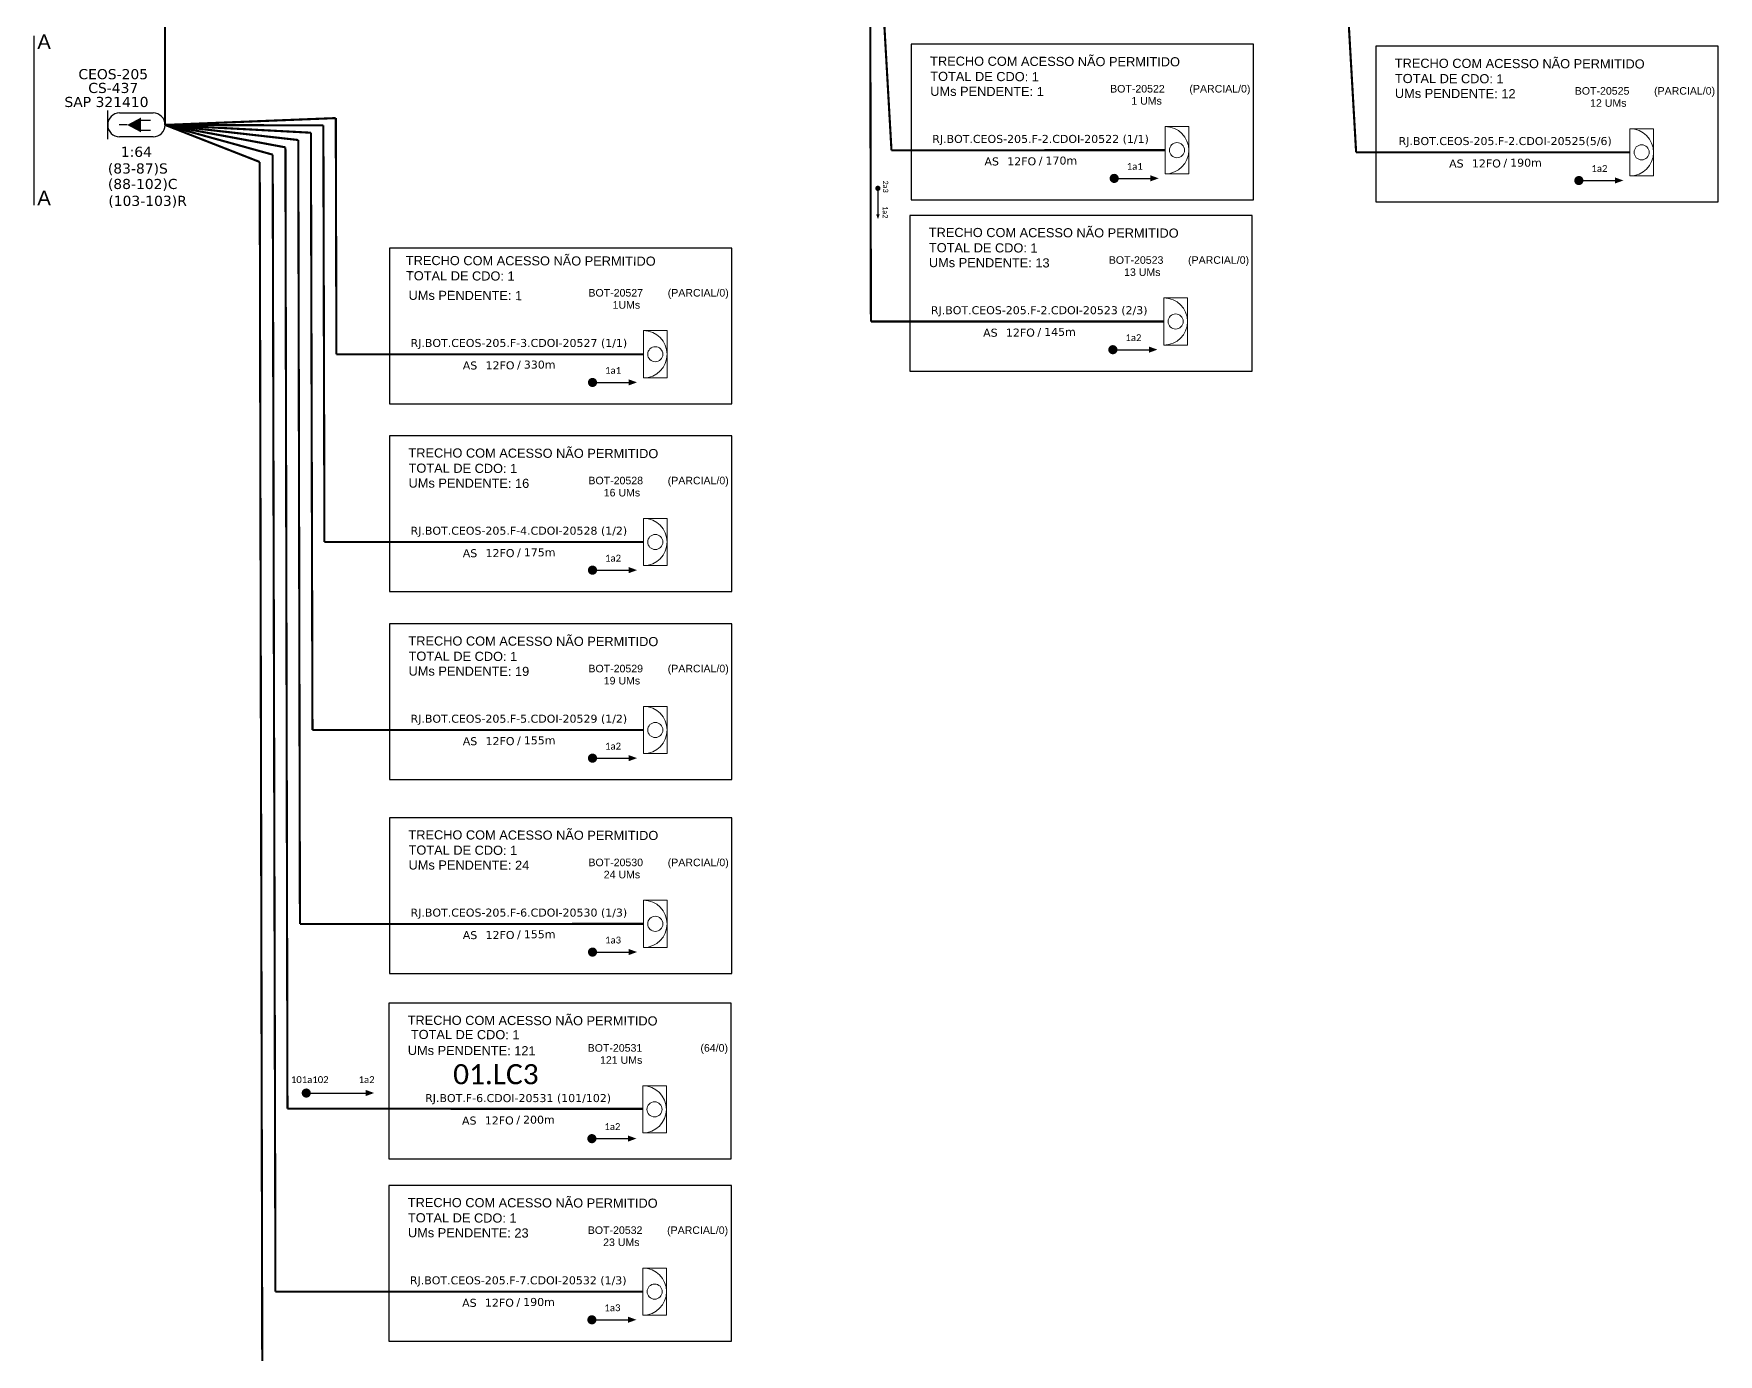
# Model space of a CAD drawing. Header units: millimetres. Extents: x 4089310 to 4461670, y -135350 to 284039.
# Drawn here: x 4294162 to 4461670, y 17401 to 148768 of the extents above; entities that cross this region are included whole.
import ezdxf
from ezdxf.enums import TextEntityAlignment as Align

# ---------------------------------------------------------------- set-up
doc = ezdxf.new("R2010")
doc.units = ezdxf.units.MM
for name, color, linetype, lineweight in [("20.0-LEGENDA DOS CDO'S", 1, 'Continuous', 0), ('20.1-CDO_INTERIOR', 1, 'Continuous', 0), ('40.1-ETIQUETAS', 1, 'Continuous', 20)]:
    doc.layers.add(name, color=color, linetype=linetype, lineweight=lineweight)
for name, color, linetype in [('20.4-CEOS', 1, 'Continuous'), ('CAP a instalar', 1, 'Continuous'), ('SETA', 7, 'Continuous')]:
    doc.layers.add(name, color=color, linetype=linetype)
doc.styles.add('ARIAL', font='arial.ttf')
doc.styles.add('siredit', font='verdana.ttf')
doc.styles.get("Standard").update_dxf_attribs({"font": 'arial.ttf'})
doc.linetypes.add('FENCELINE1', pattern='A,0.25,-0.1,[133,ltypeshp.shx,S=0.1,R=0,X=-0.1,Y=0],-0.1,1', length=1.45)

# ---------------------------------------------------------------- blocks, each defined once
blk = doc.blocks.new('ETIQUETA_RS5F')
at = {"layer": '40.1-ETIQUETAS', "color": 0, "style": 'siredit'}
blk.add_text('/', height=1.5, dxfattribs=at).set_placement((1.55, -1.95), align=Align.MIDDLE_RIGHT)
for tag, p in [('ETIQUETA_R_PRIMARIA', (1.18, 4.1)), ('ETIQUETA_R_SECUNDARIA', (1.18, 2.1)), ('F_ATIVAS/F_MORTAS', (1.11, -4.24))]:
    blk.add_attdef(tag, text='', height=1.5, dxfattribs=at).set_placement(p, align=Align.MIDDLE_CENTER)
for tag, p in [('TIPO_CABO', (-6.62, -2.12)), ('CAP_CABO', (0.37, -2.09))]:
    blk.add_attdef(tag, text='', height=1.5, dxfattribs=at).set_placement(p, align=Align.MIDDLE_RIGHT)
blk.add_attdef('METROS', text='', height=1.5, dxfattribs=at).set_placement((2.11, -1.95), align=Align.MIDDLE_LEFT)
for tag, p in [('FUSÃO_1', (0.82, -8.39)), ('FUSÃO_2', (0.82, -10.6)), ('FUSÃO_3', (0.82, -12.93)), ('FUSÃO_4', (0.82, -15.14)), ('FUSÃO_5', (0.82, -17.16))]:
    blk.add_attdef(tag, text='', height=1.5, dxfattribs=at).set_placement(p, align=Align.CENTER)
blk = doc.blocks.new('CDOI_INT')
at = {"layer": '20.1-CDO_INTERIOR', "color": 0, "lineweight": 18}
blk.add_lwpolyline([(4.25, -4.25), (4.25, 4.25), (0, 4.25), (0, -4.25)], close=True, dxfattribs=at)
blk.add_circle((2.12, 0), 1.36, dxfattribs=at)
blk.add_arc((0, 0), 4.25, 270, 90, dxfattribs=at)
at = {"layer": "20.0-LEGENDA DOS CDO'S", "color": 0, "style": 'ARIAL'}
for tag, p in [('CDO_N', (-0.08, 10.38)), ('SURVEY', (-0.08, 8.2)), ('SPLITER_1', (21.18, 10.38)), ('SPLITER_2', (21.19, 8.68)), ('SAP', (-0.08, 6.23)), ('1:XX', (5.94, -2.22)), ('UMS', (5.94, -4.24))]:
    blk.add_attdef(tag, p, '', height=1.36, dxfattribs=at)
blk.add_attdef('FIBRAS_UTILIZADAS', text='', height=1.36, dxfattribs=at).set_placement((15.34, 10.38), align=Align.CENTER)

msp = doc.modelspace()

# ---------------------------------------------------------------- linework, layer by layer
at = {"color": 5}
msp.add_line((4294162, 148545), (4294162, 131703), dxfattribs=at)
at = {"color": 3}
for points in [[(4381417, 132250), (4415467, 132250), (4415467, 147737), (4381417, 147737)], [(4381417, 132250), (4415467, 132250), (4415467, 147737), (4381417, 147737)], [(4427620, 132039), (4461670, 132039), (4461670, 147526), (4427620, 147526)], [(4427620, 132039), (4461670, 132039), (4461670, 147526), (4427620, 147526)], [(4381285, 115211), (4415334, 115211), (4415334, 130698), (4381285, 130698)], [(4381285, 115211), (4415334, 115211), (4415334, 130698), (4381285, 130698)], [(4329544, 111954), (4363593, 111954), (4363593, 127441), (4329544, 127441)], [(4329544, 111954), (4363593, 111954), (4363593, 127441), (4329544, 127441)], [(4329544, 93279), (4363593, 93279), (4363593, 108766), (4329544, 108766)], [(4329544, 93279), (4363593, 93279), (4363593, 108766), (4329544, 108766)], [(4329544, 74578), (4363593, 74578), (4363593, 90065), (4329544, 90065)], [(4329544, 74578), (4363593, 74578), (4363593, 90065), (4329544, 90065)], [(4329544, 55291), (4363593, 55291), (4363593, 70778), (4329544, 70778)], [(4329544, 55291), (4363593, 55291), (4363593, 70778), (4329544, 70778)], [(4329468, 36842), (4363517, 36842), (4363517, 52329), (4329468, 52329)], [(4329482, 18712), (4363531, 18712), (4363531, 34199), (4329482, 34199)], [(4329482, 18712), (4363531, 18712), (4363531, 34199), (4329482, 34199)]]:
    msp.add_lwpolyline(points, close=True, dxfattribs=at)
at = {"const_width": 455}
for points in [[(4401374, 134372, 1), (4401829, 134372, 1)], [(4401374, 134372, 1), (4401829, 134372, 1)], [(4447577, 134160, 1), (4448032, 134160, 1)], [(4447577, 134160, 1), (4448032, 134160, 1)], [(4401241, 117333, 1), (4401696, 117333, 1)], [(4401241, 117333, 1), (4401696, 117333, 1)], [(4349501, 114076, 1), (4349955, 114076, 1)], [(4349501, 114076, 1), (4349955, 114076, 1)], [(4349501, 95401, 1), (4349955, 95401, 1)], [(4349501, 95401, 1), (4349955, 95401, 1)], [(4349501, 76699, 1), (4349955, 76699, 1)], [(4349501, 76699, 1), (4349955, 76699, 1)], [(4349501, 57412, 1), (4349955, 57412, 1)], [(4321039, 43389, 1), (4321494, 43389, 1)], [(4321039, 43389, 1), (4321494, 43389, 1)], [(4349437, 38854, 1), (4349892, 38854, 1)], [(4349437, 38854, 1), (4349892, 38854, 1)], [(4349439, 20833, 1), (4349893, 20833, 1)], [(4349439, 20833, 1), (4349893, 20833, 1)]]:
    msp.add_lwpolyline(points, format="xyb", close=True, dxfattribs=at)
at = {"color": 7, "const_width": 260}
msp.add_lwpolyline([(4378100, 133514, 1), (4378102, 133254, 1)], format="xyb", close=True, dxfattribs=at)
at = {"layer": '20.4-CEOS'}
for p, q in [((4302706, 140878), (4306037, 140878)), ((4306037, 138504), (4302706, 138504))]:
    msp.add_line(p, q, dxfattribs=at)
for points in [[(4301519, 138259), (4301519, 141123)], [(4303452, 139691), (4302652, 139691)], [(4304766, 140162), (4305778, 140162)], [(4304766, 139174), (4305778, 139174)]]:
    msp.add_lwpolyline(points, dxfattribs=at)
msp.add_lwpolyline([(4303452, 139691, 0, 1466, 0), (4304827, 139691, 1466, 1466, 0)], format="xyseb", dxfattribs=at)
for centre, start, end in [((4302706, 139691), 90, 270), ((4306037, 139691), 270, 90)]:
    msp.add_arc(centre, 1187, start, end, dxfattribs=at)
at = {"layer": 'CAP a instalar', "ltscale": 5.3, "const_width": 212}
for points in [[(4307225, 139691), (4307225, 175007)], [(4307225, 139691), (4319193, 137461)], [(4319193, 137461), (4319395, 41831)], [(4319395, 41831), (4354722, 41821)]]:
    msp.add_lwpolyline(points, dxfattribs=at)
at = {"layer": 'CAP a instalar', "color": 8, "ltscale": 5.3, "const_width": 212}
for points in [[(4377300, 174960), (4379454, 137172)], [(4377300, 174960), (4377410, 120133)], [(4423471, 174949), (4425657, 136960)], [(4307225, 139691), (4324203, 140371)], [(4307225, 139691), (4322964, 139643)], [(4307225, 139691), (4321727, 138916)], [(4307225, 139691), (4320471, 138189)], [(4307225, 139691), (4317927, 136734)], [(4307225, 139691), (4316637, 136007)], [(4322964, 139643), (4323071, 98204)], [(4324201, 140371), (4324262, 116875)], [(4320471, 138189), (4320636, 60211)], [(4321727, 138916), (4321881, 79498)], [(4316637, 136007), (4316915, 4348)], [(4317927, 136734), (4318199, 23633)], [(4379454, 137172), (4406672, 137176)], [(4425657, 136960), (4452875, 136965)], [(4377410, 120133), (4406539, 120137)], [(4324262, 116875), (4354798, 116880)], [(4323071, 98204), (4354798, 98205)], [(4321881, 79498), (4354798, 79504)], [(4320636, 60211), (4354798, 60217)], [(4318199, 23633), (4354736, 23638)]]:
    msp.add_lwpolyline(points, dxfattribs=at)
at = {"layer": 'CAP a instalar', "linetype": 'FENCELINE1', "ltscale": 5.3, "const_width": 212}
msp.add_lwpolyline([(4319395, 41831), (4354722, 41821)], dxfattribs=at)
at = {"layer": 'SETA'}
for points in [[(4401602, 134372), (4405511, 134372)], [(4401602, 134372), (4405511, 134372)], [(4447804, 134160), (4451714, 134160)], [(4447804, 134160), (4451714, 134160)], [(4401469, 117333), (4405378, 117333)], [(4401469, 117333), (4405378, 117333)], [(4349728, 114076), (4353637, 114076)], [(4349728, 114076), (4353637, 114076)], [(4349728, 95401), (4353637, 95401)], [(4349728, 95401), (4353637, 95401)], [(4349728, 76699), (4353637, 76699)], [(4349728, 76699), (4353637, 76699)], [(4349728, 57412), (4353637, 57412)], [(4321267, 43389), (4327494, 43389)], [(4321267, 43389), (4327494, 43389)], [(4349664, 38854), (4353574, 38854)], [(4349664, 38854), (4353574, 38854)], [(4349666, 20833), (4353575, 20833)], [(4349666, 20833), (4353575, 20833)]]:
    msp.add_lwpolyline(points, dxfattribs=at)
at = {"layer": 'SETA', "color": 7}
msp.add_lwpolyline([(4378101, 133384), (4378109, 130548)], dxfattribs=at)
at = {"layer": 'SETA'}
for points in [[(4405197, 134681), (4406030, 134378), (4405197, 134075)], [(4405197, 134681), (4406030, 134378), (4405197, 134075)], [(4451400, 134469), (4452233, 134166), (4451400, 133863)], [(4451400, 134469), (4452233, 134166), (4451400, 133863)], [(4405064, 117642), (4405897, 117339), (4405064, 117036)], [(4405064, 117642), (4405897, 117339), (4405064, 117036)], [(4353324, 114385), (4354157, 114082), (4353324, 113778)], [(4353324, 114385), (4354157, 114082), (4353324, 113778)], [(4353324, 95710), (4354157, 95407), (4353324, 95104)], [(4353324, 95710), (4354157, 95407), (4353324, 95104)], [(4353324, 77008), (4354157, 76705), (4353324, 76402)], [(4353324, 77008), (4354157, 76705), (4353324, 76402)], [(4353324, 57721), (4354157, 57418), (4353324, 57115)], [(4327181, 43698), (4328014, 43395), (4327181, 43092)], [(4327181, 43698), (4328014, 43395), (4327181, 43092)], [(4353260, 39163), (4354093, 38860), (4353260, 38557)], [(4353260, 39163), (4354093, 38860), (4353260, 38557)], [(4353261, 21143), (4354094, 20839), (4353261, 20536)], [(4353261, 21143), (4354094, 20839), (4353261, 20536)]]:
    msp.add_solid(points, dxfattribs=at)
at = {"layer": 'SETA', "color": 7}
msp.add_solid([(4378282, 130797), (4378112, 130319), (4377935, 130794)], dxfattribs=at)

# ---------------------------------------------------------------- block references
at = {"layer": 'CAP a instalar', "color": 8, "linetype": 'FENCELINE1', "ltscale": 5.3}
ref = msp.add_blockref('CDOI_INT', (4406672, 137176), dxfattribs=dict(at, xscale=552.6617140090682, yscale=552.6617140090682, zscale=552.6617140090682))
ref.add_attrib('CDO_N', 'BOT-20522', dxfattribs={"layer": "20.0-LEGENDA DOS CDO'S", "color": 0, "height": 751.8, "style": 'ARIAL'}).set_placement((4406626, 142914), align=Align.RIGHT)
ref.add_attrib('FIBRAS_UTILIZADAS', '(PARCIAL/0)', dxfattribs={"layer": "20.0-LEGENDA DOS CDO'S", "color": 0, "height": 751.77, "style": 'ARIAL'}).set_placement((4415149, 142914), align=Align.RIGHT)
ref.add_attrib('SURVEY', '1 UMs ', dxfattribs={"layer": "20.0-LEGENDA DOS CDO'S", "color": 0, "height": 751.8, "style": 'ARIAL'}).set_placement((4406629, 141708), align=Align.RIGHT)
ref = msp.add_blockref('CDOI_INT', (4452875, 136965), dxfattribs=dict(at, xscale=552.6617140090682, yscale=552.6617140090682, zscale=552.6617140090682))
ref.add_attrib('CDO_N', 'BOT-20525', dxfattribs={"layer": "20.0-LEGENDA DOS CDO'S", "color": 0, "height": 751.8, "style": 'ARIAL'}).set_placement((4452829, 142702), align=Align.RIGHT)
ref.add_attrib('FIBRAS_UTILIZADAS', '(PARCIAL/0)', dxfattribs={"layer": "20.0-LEGENDA DOS CDO'S", "color": 0, "height": 751.77, "style": 'ARIAL'}).set_placement((4461352, 142702), align=Align.RIGHT)
ref.add_attrib('SURVEY', '12 UMs ', dxfattribs={"layer": "20.0-LEGENDA DOS CDO'S", "color": 0, "height": 751.8, "style": 'ARIAL'}).set_placement((4452832, 141497), align=Align.RIGHT)
ref = msp.add_blockref('ETIQUETA_RS5F', (4393649, 137183), dxfattribs=dict(at, xscale=530.3735344053503, yscale=530.3735344053503, zscale=530.3735344053503))
ref.add_attrib('ETIQUETA_R_SECUNDARIA', 'RJ.BOT.CEOS-205.F-2.CDOI-20522 (1/1)', dxfattribs={"layer": '40.1-ETIQUETAS', "color": 0, "height": 795.56, "style": 'siredit'}).set_placement((4394276, 138299), align=Align.MIDDLE_CENTER)
ref.add_attrib('TIPO_CABO', 'AS', dxfattribs={"layer": '40.1-ETIQUETAS', "color": 0, "height": 795.6, "style": 'siredit'}).set_placement((4390140, 136062), align=Align.MIDDLE_RIGHT)
ref.add_attrib('CAP_CABO', '12FO', dxfattribs={"layer": '40.1-ETIQUETAS', "color": 0, "height": 795.6, "style": 'siredit'}).set_placement((4393843, 136073), align=Align.MIDDLE_RIGHT)
ref.add_attrib('METROS', '170m ', dxfattribs={"layer": '40.1-ETIQUETAS', "color": 0, "height": 795.6, "style": 'siredit'}).set_placement((4394769, 136147), align=Align.MIDDLE_LEFT)
ref = msp.add_blockref('ETIQUETA_RS5F', (4439852, 136972), dxfattribs=dict(at, xscale=530.3735344053503, yscale=530.3735344053503, zscale=530.3735344053503))
ref.add_attrib('ETIQUETA_R_SECUNDARIA', 'RJ.BOT.CEOS-205.F-2.CDOI-20525(5/6)', dxfattribs={"layer": '40.1-ETIQUETAS', "color": 0, "height": 795.56, "style": 'siredit'}).set_placement((4440479, 138088), align=Align.MIDDLE_CENTER)
ref.add_attrib('TIPO_CABO', 'AS', dxfattribs={"layer": '40.1-ETIQUETAS', "color": 0, "height": 795.6, "style": 'siredit'}).set_placement((4436343, 135850), align=Align.MIDDLE_RIGHT)
ref.add_attrib('CAP_CABO', '12FO', dxfattribs={"layer": '40.1-ETIQUETAS', "color": 0, "height": 795.6, "style": 'siredit'}).set_placement((4440046, 135862), align=Align.MIDDLE_RIGHT)
ref.add_attrib('METROS', '190m ', dxfattribs={"layer": '40.1-ETIQUETAS', "color": 0, "height": 795.6, "style": 'siredit'}).set_placement((4440972, 135935), align=Align.MIDDLE_LEFT)
ref = msp.add_blockref('CDOI_INT', (4406539, 120137), dxfattribs=dict(at, xscale=552.6617140090682, yscale=552.6617140090682, zscale=552.6617140090682))
ref.add_attrib('CDO_N', 'BOT-20523', dxfattribs={"layer": "20.0-LEGENDA DOS CDO'S", "color": 0, "height": 751.8, "style": 'ARIAL'}).set_placement((4406493, 125875), align=Align.RIGHT)
ref.add_attrib('FIBRAS_UTILIZADAS', '(PARCIAL/0)', dxfattribs={"layer": "20.0-LEGENDA DOS CDO'S", "color": 0, "height": 751.77, "style": 'ARIAL'}).set_placement((4415016, 125875), align=Align.RIGHT)
ref.add_attrib('SURVEY', '13 UMs ', dxfattribs={"layer": "20.0-LEGENDA DOS CDO'S", "color": 0, "height": 751.8, "style": 'ARIAL'}).set_placement((4406496, 124669), align=Align.RIGHT)
ref = msp.add_blockref('CDOI_INT', (4354798, 116880), dxfattribs=dict(at, xscale=552.6617140090682, yscale=552.6617140090682, zscale=552.6617140090682))
ref.add_attrib('CDO_N', 'BOT-20527', dxfattribs={"layer": "20.0-LEGENDA DOS CDO'S", "color": 0, "height": 751.8, "style": 'ARIAL'}).set_placement((4354752, 122617), align=Align.RIGHT)
ref.add_attrib('FIBRAS_UTILIZADAS', '(PARCIAL/0)', dxfattribs={"layer": "20.0-LEGENDA DOS CDO'S", "color": 0, "height": 751.77, "style": 'ARIAL'}).set_placement((4363276, 122617), align=Align.RIGHT)
ref.add_attrib('SURVEY', '1UMs ', dxfattribs={"layer": "20.0-LEGENDA DOS CDO'S", "color": 0, "height": 751.8, "style": 'ARIAL'}).set_placement((4354755, 121412), align=Align.RIGHT)
ref = msp.add_blockref('ETIQUETA_RS5F', (4393516, 120144), dxfattribs=dict(at, xscale=530.3735344053503, yscale=530.3735344053503, zscale=530.3735344053503))
ref.add_attrib('ETIQUETA_R_SECUNDARIA', 'RJ.BOT.CEOS-205.F-2.CDOI-20523 (2/3)', dxfattribs={"layer": '40.1-ETIQUETAS', "color": 0, "height": 795.56, "style": 'siredit'}).set_placement((4394143, 121260), align=Align.MIDDLE_CENTER)
ref.add_attrib('TIPO_CABO', 'AS', dxfattribs={"layer": '40.1-ETIQUETAS', "color": 0, "height": 795.6, "style": 'siredit'}).set_placement((4390007, 119023), align=Align.MIDDLE_RIGHT)
ref.add_attrib('CAP_CABO', '12FO', dxfattribs={"layer": '40.1-ETIQUETAS', "color": 0, "height": 795.6, "style": 'siredit'}).set_placement((4393710, 119034), align=Align.MIDDLE_RIGHT)
ref.add_attrib('METROS', '145m ', dxfattribs={"layer": '40.1-ETIQUETAS', "color": 0, "height": 795.6, "style": 'siredit'}).set_placement((4394636, 119108), align=Align.MIDDLE_LEFT)
ref = msp.add_blockref('ETIQUETA_RS5F', (4341775, 116887), dxfattribs=dict(at, xscale=530.3735344053503, yscale=530.3735344053503, zscale=530.3735344053503))
ref.add_attrib('ETIQUETA_R_SECUNDARIA', 'RJ.BOT.CEOS-205.F-3.CDOI-20527 (1/1)', dxfattribs={"layer": '40.1-ETIQUETAS', "color": 0, "height": 795.56, "style": 'siredit'}).set_placement((4342403, 118003), align=Align.MIDDLE_CENTER)
ref.add_attrib('TIPO_CABO', 'AS', dxfattribs={"layer": '40.1-ETIQUETAS', "color": 0, "height": 795.6, "style": 'siredit'}).set_placement((4338267, 115765), align=Align.MIDDLE_RIGHT)
ref.add_attrib('CAP_CABO', '12FO', dxfattribs={"layer": '40.1-ETIQUETAS', "color": 0, "height": 795.6, "style": 'siredit'}).set_placement((4341970, 115777), align=Align.MIDDLE_RIGHT)
ref.add_attrib('METROS', '330m ', dxfattribs={"layer": '40.1-ETIQUETAS', "color": 0, "height": 795.6, "style": 'siredit'}).set_placement((4342896, 115851), align=Align.MIDDLE_LEFT)
ref = msp.add_blockref('CDOI_INT', (4354798, 98205), dxfattribs=dict(at, xscale=552.6617140090682, yscale=552.6617140090682, zscale=552.6617140090682))
ref.add_attrib('CDO_N', 'BOT-20528', dxfattribs={"layer": "20.0-LEGENDA DOS CDO'S", "color": 0, "height": 751.8, "style": 'ARIAL'}).set_placement((4354752, 103943), align=Align.RIGHT)
ref.add_attrib('FIBRAS_UTILIZADAS', '(PARCIAL/0)', dxfattribs={"layer": "20.0-LEGENDA DOS CDO'S", "color": 0, "height": 751.77, "style": 'ARIAL'}).set_placement((4363276, 103943), align=Align.RIGHT)
ref.add_attrib('SURVEY', '16 UMs ', dxfattribs={"layer": "20.0-LEGENDA DOS CDO'S", "color": 0, "height": 751.8, "style": 'ARIAL'}).set_placement((4354755, 102737), align=Align.RIGHT)
ref = msp.add_blockref('ETIQUETA_RS5F', (4341775, 98212), dxfattribs=dict(at, xscale=530.3735344053503, yscale=530.3735344053503, zscale=530.3735344053503))
ref.add_attrib('ETIQUETA_R_SECUNDARIA', 'RJ.BOT.CEOS-205.F-4.CDOI-20528 (1/2)', dxfattribs={"layer": '40.1-ETIQUETAS', "color": 0, "height": 795.56, "style": 'siredit'}).set_placement((4342403, 99328), align=Align.MIDDLE_CENTER)
ref.add_attrib('TIPO_CABO', 'AS', dxfattribs={"layer": '40.1-ETIQUETAS', "color": 0, "height": 795.6, "style": 'siredit'}).set_placement((4338267, 97090), align=Align.MIDDLE_RIGHT)
ref.add_attrib('CAP_CABO', '12FO', dxfattribs={"layer": '40.1-ETIQUETAS', "color": 0, "height": 795.6, "style": 'siredit'}).set_placement((4341970, 97102), align=Align.MIDDLE_RIGHT)
ref.add_attrib('METROS', '175m ', dxfattribs={"layer": '40.1-ETIQUETAS', "color": 0, "height": 795.6, "style": 'siredit'}).set_placement((4342896, 97176), align=Align.MIDDLE_LEFT)
ref = msp.add_blockref('CDOI_INT', (4354798, 79504), dxfattribs=dict(at, xscale=552.6617140090682, yscale=552.6617140090682, zscale=552.6617140090682))
ref.add_attrib('CDO_N', 'BOT-20529', dxfattribs={"layer": "20.0-LEGENDA DOS CDO'S", "color": 0, "height": 751.8, "style": 'ARIAL'}).set_placement((4354752, 85241), align=Align.RIGHT)
ref.add_attrib('FIBRAS_UTILIZADAS', '(PARCIAL/0)', dxfattribs={"layer": "20.0-LEGENDA DOS CDO'S", "color": 0, "height": 751.77, "style": 'ARIAL'}).set_placement((4363276, 85241), align=Align.RIGHT)
ref.add_attrib('SURVEY', '19 UMs ', dxfattribs={"layer": "20.0-LEGENDA DOS CDO'S", "color": 0, "height": 751.8, "style": 'ARIAL'}).set_placement((4354755, 84036), align=Align.RIGHT)
ref = msp.add_blockref('ETIQUETA_RS5F', (4341775, 79511), dxfattribs=dict(at, xscale=530.3735344053503, yscale=530.3735344053503, zscale=530.3735344053503))
ref.add_attrib('ETIQUETA_R_SECUNDARIA', 'RJ.BOT.CEOS-205.F-5.CDOI-20529 (1/2)', dxfattribs={"layer": '40.1-ETIQUETAS', "color": 0, "height": 795.56, "style": 'siredit'}).set_placement((4342403, 80627), align=Align.MIDDLE_CENTER)
ref.add_attrib('TIPO_CABO', 'AS', dxfattribs={"layer": '40.1-ETIQUETAS', "color": 0, "height": 795.6, "style": 'siredit'}).set_placement((4338267, 78389), align=Align.MIDDLE_RIGHT)
ref.add_attrib('CAP_CABO', '12FO', dxfattribs={"layer": '40.1-ETIQUETAS', "color": 0, "height": 795.6, "style": 'siredit'}).set_placement((4341970, 78401), align=Align.MIDDLE_RIGHT)
ref.add_attrib('METROS', '155m ', dxfattribs={"layer": '40.1-ETIQUETAS', "color": 0, "height": 795.6, "style": 'siredit'}).set_placement((4342896, 78474), align=Align.MIDDLE_LEFT)
ref = msp.add_blockref('CDOI_INT', (4354798, 60217), dxfattribs=dict(at, xscale=552.6617140090682, yscale=552.6617140090682, zscale=552.6617140090682))
ref.add_attrib('CDO_N', 'BOT-20530', dxfattribs={"layer": "20.0-LEGENDA DOS CDO'S", "color": 0, "height": 751.8, "style": 'ARIAL'}).set_placement((4354752, 65954), align=Align.RIGHT)
ref.add_attrib('FIBRAS_UTILIZADAS', '(PARCIAL/0)', dxfattribs={"layer": "20.0-LEGENDA DOS CDO'S", "color": 0, "height": 751.77, "style": 'ARIAL'}).set_placement((4363276, 65954), align=Align.RIGHT)
ref.add_attrib('SURVEY', '24 UMs ', dxfattribs={"layer": "20.0-LEGENDA DOS CDO'S", "color": 0, "height": 751.8, "style": 'ARIAL'}).set_placement((4354755, 64749), align=Align.RIGHT)
ref = msp.add_blockref('ETIQUETA_RS5F', (4341775, 60224), dxfattribs=dict(at, xscale=530.3735344053503, yscale=530.3735344053503, zscale=530.3735344053503))
ref.add_attrib('ETIQUETA_R_SECUNDARIA', 'RJ.BOT.CEOS-205.F-6.CDOI-20530 (1/3)', dxfattribs={"layer": '40.1-ETIQUETAS', "color": 0, "height": 795.56, "style": 'siredit'}).set_placement((4342403, 61340), align=Align.MIDDLE_CENTER)
ref.add_attrib('TIPO_CABO', 'AS', dxfattribs={"layer": '40.1-ETIQUETAS', "color": 0, "height": 795.6, "style": 'siredit'}).set_placement((4338267, 59102), align=Align.MIDDLE_RIGHT)
ref.add_attrib('CAP_CABO', '12FO', dxfattribs={"layer": '40.1-ETIQUETAS', "color": 0, "height": 795.6, "style": 'siredit'}).set_placement((4341970, 59114), align=Align.MIDDLE_RIGHT)
ref.add_attrib('METROS', '155m ', dxfattribs={"layer": '40.1-ETIQUETAS', "color": 0, "height": 795.6, "style": 'siredit'}).set_placement((4342896, 59187), align=Align.MIDDLE_LEFT)
at = {"layer": 'CAP a instalar', "linetype": 'FENCELINE1', "ltscale": 5.3}
ref = msp.add_blockref('CDOI_INT', (4354722, 41768), dxfattribs=dict(at, xscale=552.6617140131019, yscale=552.6617140131019, zscale=552.6617140131019))
ref.add_attrib('CDO_N', 'BOT-20531', dxfattribs={"layer": "20.0-LEGENDA DOS CDO'S", "color": 0, "height": 751.8, "style": 'ARIAL'}).set_placement((4354676, 47505), align=Align.RIGHT)
ref.add_attrib('FIBRAS_UTILIZADAS', '(64/0)', dxfattribs={"layer": "20.0-LEGENDA DOS CDO'S", "color": 0, "height": 751.8, "style": 'ARIAL'}).set_placement((4363200, 47505), align=Align.RIGHT)
ref.add_attrib('SURVEY', '121 UMs', dxfattribs={"layer": "20.0-LEGENDA DOS CDO'S", "color": 0, "height": 751.8, "style": 'ARIAL'}).set_placement((4354679, 46300), align=Align.RIGHT)
at = {"layer": 'CAP a instalar', "color": 1, "linetype": 'FENCELINE1', "ltscale": 5.3}
ref = msp.add_blockref('ETIQUETA_RS5F', (4341699, 41775), dxfattribs=dict(at, xscale=530.3735344092214, yscale=530.3735344092214, zscale=530.3735344092214))
ref.add_attrib('ETIQUETA_R_SECUNDARIA', 'RJ.BOT.F-6.CDOI-20531 (101/102)', dxfattribs={"layer": '40.1-ETIQUETAS', "color": 0, "height": 795.56, "style": 'siredit'}).set_placement((4342327, 42891), align=Align.MIDDLE_CENTER)
ref.add_attrib('TIPO_CABO', 'AS', dxfattribs={"layer": '40.1-ETIQUETAS', "color": 0, "height": 795.6, "style": 'siredit'}).set_placement((4338191, 40653), align=Align.MIDDLE_RIGHT)
ref.add_attrib('CAP_CABO', '12FO', dxfattribs={"layer": '40.1-ETIQUETAS', "color": 0, "height": 795.6, "style": 'siredit'}).set_placement((4341894, 40665), align=Align.MIDDLE_RIGHT)
ref.add_attrib('METROS', '200m', dxfattribs={"layer": '40.1-ETIQUETAS', "color": 0, "height": 795.6, "style": 'siredit'}).set_placement((4342820, 40739), align=Align.MIDDLE_LEFT)
at = {"layer": 'CAP a instalar', "color": 8, "linetype": 'FENCELINE1', "ltscale": 5.3}
ref = msp.add_blockref('CDOI_INT', (4354736, 23638), dxfattribs=dict(at, xscale=552.6617140090682, yscale=552.6617140090682, zscale=552.6617140090682))
ref.add_attrib('CDO_N', 'BOT-20532', dxfattribs={"layer": "20.0-LEGENDA DOS CDO'S", "color": 0, "height": 751.8, "style": 'ARIAL'}).set_placement((4354690, 29375), align=Align.RIGHT)
ref.add_attrib('FIBRAS_UTILIZADAS', '(PARCIAL/0)', dxfattribs={"layer": "20.0-LEGENDA DOS CDO'S", "color": 0, "height": 751.77, "style": 'ARIAL'}).set_placement((4363214, 29375), align=Align.RIGHT)
ref.add_attrib('SURVEY', '23 UMs ', dxfattribs={"layer": "20.0-LEGENDA DOS CDO'S", "color": 0, "height": 751.8, "style": 'ARIAL'}).set_placement((4354693, 28170), align=Align.RIGHT)
ref = msp.add_blockref('ETIQUETA_RS5F', (4341713, 23645), dxfattribs=dict(at, xscale=530.3735344053503, yscale=530.3735344053503, zscale=530.3735344053503))
ref.add_attrib('ETIQUETA_R_SECUNDARIA', 'RJ.BOT.CEOS-205.F-7.CDOI-20532 (1/3)', dxfattribs={"layer": '40.1-ETIQUETAS', "color": 0, "height": 795.56, "style": 'siredit'}).set_placement((4342341, 24761), align=Align.MIDDLE_CENTER)
ref.add_attrib('TIPO_CABO', 'AS', dxfattribs={"layer": '40.1-ETIQUETAS', "color": 0, "height": 795.6, "style": 'siredit'}).set_placement((4338204, 22523), align=Align.MIDDLE_RIGHT)
ref.add_attrib('CAP_CABO', '12FO', dxfattribs={"layer": '40.1-ETIQUETAS', "color": 0, "height": 795.6, "style": 'siredit'}).set_placement((4341908, 22535), align=Align.MIDDLE_RIGHT)
ref.add_attrib('METROS', '190m ', dxfattribs={"layer": '40.1-ETIQUETAS', "color": 0, "height": 795.6, "style": 'siredit'}).set_placement((4342833, 22609), align=Align.MIDDLE_LEFT)

# ---------------------------------------------------------------- texts
at = {"color": 5}
for p in [(4295194, 147964), (4295194, 132428)]:
    msp.add_text('A', height=1452, dxfattribs=at).set_placement(p, align=Align.MIDDLE_CENTER)
at = {"color": 3, "style": 'ARIAL'}
for s, p in [('TRECHO COM ACESSO NÃO PERMITIDO', (4383298, 145589)), ('TRECHO COM ACESSO NÃO PERMITIDO', (4429501, 145378)), ('TOTAL DE CDO: 1', (4383313, 144069)), ('TOTAL DE CDO: 1', (4429516, 143858)), ('UMs PENDENTE: 1', (4383308, 142588)), ('UMs PENDENTE: 12', (4429511, 142377)), ('TRECHO COM ACESSO NÃO PERMITIDO', (4383165, 128550)), ('TOTAL DE CDO: 1', (4383180, 127030)), ('TRECHO COM ACESSO NÃO PERMITIDO', (4331166, 125757)), ('UMs PENDENTE: 13', (4383175, 125549)), ('TOTAL DE CDO: 1', (4331181, 124237)), ('UMs PENDENTE: 1', (4331435, 122292)), ('TRECHO COM ACESSO NÃO PERMITIDO', (4331424, 106618)), ('TOTAL DE CDO: 1', (4331439, 105098)), ('UMs PENDENTE: 16', (4331435, 103617)), ('TRECHO COM ACESSO NÃO PERMITIDO', (4331424, 87917)), ('TOTAL DE CDO: 1', (4331439, 86397)), ('UMs PENDENTE: 19', (4331435, 84916)), ('TRECHO COM ACESSO NÃO PERMITIDO', (4331424, 68630)), ('TOTAL DE CDO: 1', (4331439, 67110)), ('UMs PENDENTE: 24', (4331435, 65629)), ('TRECHO COM ACESSO NÃO PERMITIDO', (4331348, 50181)), ('TOTAL DE CDO: 1', (4331665, 48768)), ('UMs PENDENTE: 121', (4331359, 47180)), ('TRECHO COM ACESSO NÃO PERMITIDO', (4331362, 32051)), ('TOTAL DE CDO: 1', (4331377, 30531)), ('UMs PENDENTE: 23', (4331373, 29050))]:
    msp.add_text(s, height=909.42, rotation=359.83137, dxfattribs=at).set_placement(p)
at = {"char_height": 682.06, "width": 11530.89, "attachment_point": 5}
for s, insert in [('{\\fCalibri|b0|i0|c0|p34;\\C7;1a1}', (4403646, 135566)), ('\\C7;\\fCalibri|b0|i0|c0|p34;1a2', (4449849, 135354)), ('{\\fCalibri|b0|i0|c0|p34;\\C7;1a2}', (4403513, 118527)), ('{\\fCalibri|b0|i0|c0|p34;\\C7;1a1}', (4351772, 115270)), ('{\\fCalibri|b0|i0|c0|p34;\\C7;1a2}', (4351772, 96595)), ('{\\fCalibri|b0|i0|c0|p34;\\C7;1a2}', (4351772, 77893)), ('{\\fCalibri|b0|i0|c0|p34;\\C7;1a3}', (4351772, 58607)), ('{\\fCalibri|b0|i0|c0|p34;\\C7;101a102}', (4321612, 44721)), ('{\\fCalibri|b0|i0|c0|p34;\\C7;1a2}', (4327260, 44721)), ('{\\fCalibri|b0|i0|c0|p34;\\C7;1a2}', (4351709, 40048)), ('{\\fCalibri|b0|i0|c0|p34;\\C7;1a3}', (4351710, 22028))]:
    msp.add_mtext(s, dxfattribs=dict(at, insert=insert))
at = {"color": 5, "char_height": 520, "width": 38387.37, "attachment_point": 5, "rotation": 270.08159}
for s, insert in [('{\\fCalibri|b0|i0|c0|p34;\\C256;2a3}', (4378869, 133554)), ('{\\fCalibri|b0|i0|c0|p34;\\C256;1a2}', (4378843, 131006))]:
    msp.add_mtext(s, dxfattribs=dict(at, insert=insert))
at = {"color": 3, "insert": (4340119, 45252), "char_height": 2000, "width": 179459.46, "attachment_point": 5}
msp.add_mtext('\\fCalibri|b0|i0|c0|p34;01.LC3', dxfattribs=at)
at = {"layer": '20.4-CEOS', "color": 7, "style": 'siredit'}
for s, p in [('CEOS-205', (4302073, 145246)), ('  SAP 321410', (4300961, 142480)), ('CS-437', (4302073, 143874)), ('1:64', (4304372, 137521)), ('(83-87)S', (4304519, 135865)), ('(88-102)C', (4305004, 134323)), ('(103-103)R', (4305484, 132643))]:
    msp.add_text(s, height=1005.9, dxfattribs=at).set_placement(p, align=Align.TOP_CENTER)

doc.saveas('drawing.dxf')
